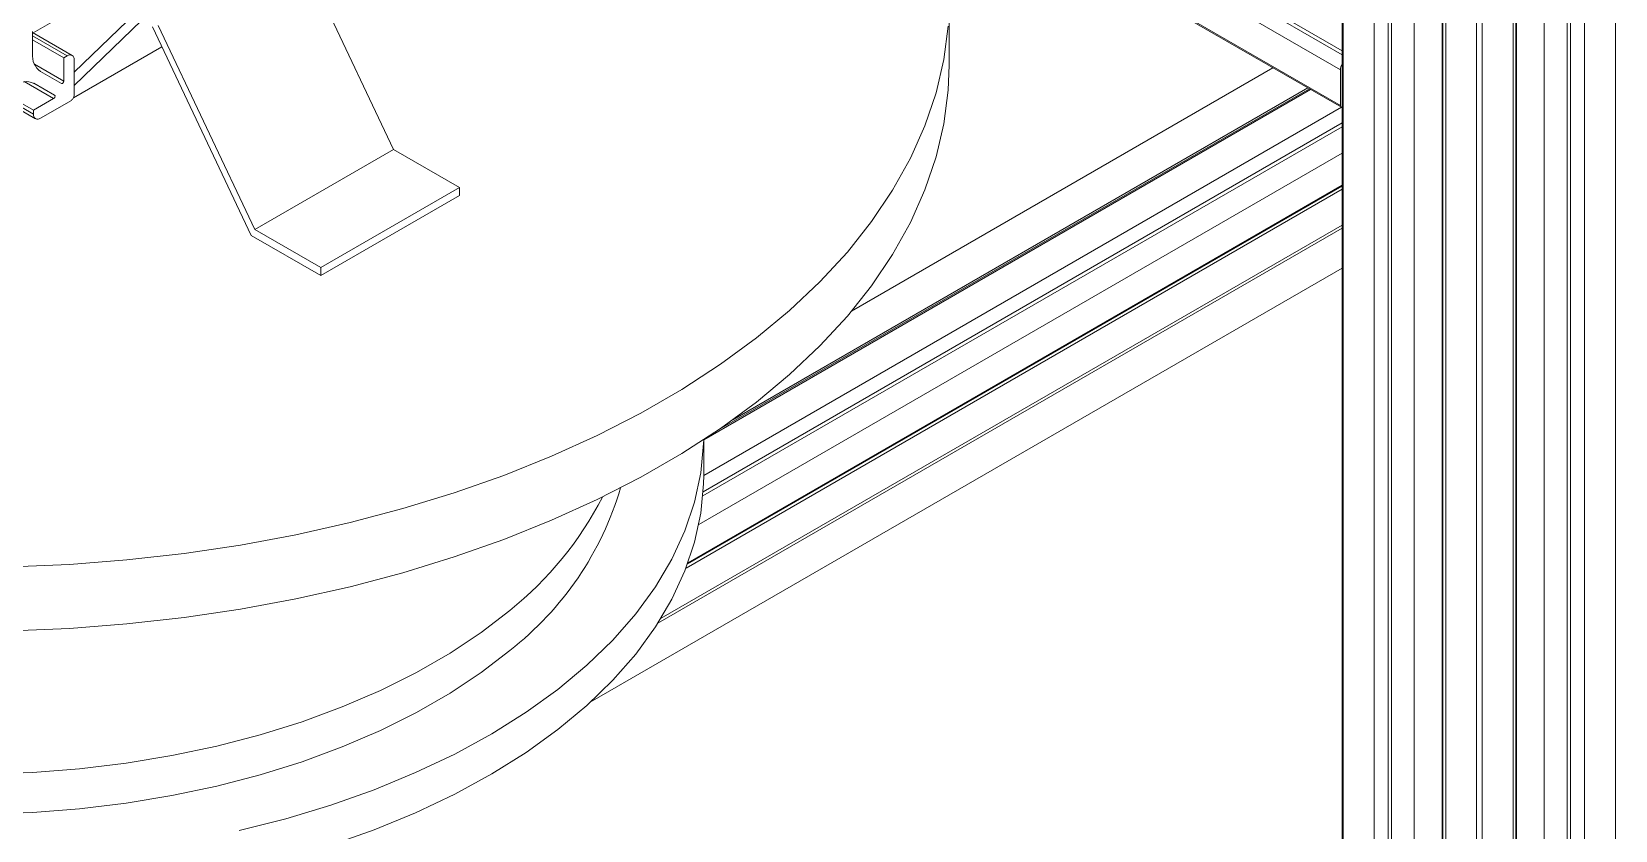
# Model space of a CAD drawing. Header units: millimetres. Extents: x -489 to 1607, y 116 to 1738.
# Drawn here: x 1293.4 to 1454.8, y 1317.4 to 1398.8 of the extents above; entities that cross this region are included whole.
import ezdxf

# ---------------------------------------------------------------- set-up
doc = ezdxf.new("R2010")
doc.units = ezdxf.units.MM

msp = doc.modelspace()

# ---------------------------------------------------------------- linework, layer by layer
at = {"color": 7, "linetype": 'Continuous', "lineweight": 15}
for p, q in [((1426.97, 1537.93), (1426.97, 876.53)), ((1427.09, 1537.77), (1427.09, 876.37)), ((1447.57, 1537.54), (1447.57, 876.14)), ((1454.81, 876.37), (1454.81, 1537.77)), ((1430.24, 874.55), (1430.24, 1535.95)), ((1432, 1535.12), (1432, 874.76)), ((1449.89, 874.76), (1449.89, 1536.16)), ((1450.25, 874.55), (1450.25, 1535.95)), ((1451.66, 1535.95), (1451.66, 874.55)), ((1437.23, 1532.11), (1437.23, 870.76)), ((1437.52, 1531.75), (1437.52, 870.35)), ((1444.38, 870.35), (1444.38, 1531.75)), ((1444.67, 870.76), (1444.67, 1531.99)), ((1440.67, 868.53), (1440.67, 1529.93)), ((1441.23, 1529.93), (1441.23, 868.53)), ((1307.86, 1465.62), (1426.97, 1396.86)), ((1308.36, 1459.52), (1426.89, 1391.1)), ((1330.3, 1386.81), (1320.47, 1407.62)), ((1293.59, 1398.68), (1301.66, 1403.34)), ((1304.07, 1400.76), (1297.76, 1394.69)), ((1386.91, 1395.41), (1386.91, 1401.94)), ((1297.76, 1393.33), (1304.63, 1399.94)), ((1305.76, 1399.29), (1315.81, 1378.03)), ((1316.16, 1378.65), (1306.33, 1399.45)), ((1293.52, 1396.57), (1293.52, 1398.81)), ((1297.55, 1396.39), (1293.52, 1398.72)), ((1296.7, 1396.14), (1293.52, 1397.97)), ((1296.7, 1396.14), (1297.05, 1396.34)), ((1296.7, 1396.14), (1296.7, 1393.77)), ((1297.71, 1392.08), (1306.71, 1397.28)), ((1297.76, 1392.3), (1297.76, 1395.93)), ((1296.46, 1393.52), (1294.34, 1394.74)), ((1419.92, 1395.12), (1376.98, 1370.33)), ((1426.81, 1394.92), (1426.81, 1391.28)), ((1293.66, 1393.55), (1295.77, 1392.33)), ((1423.63, 1392.98), (1363.34, 1358.18)), ((1423.46, 1393.08), (1364.88, 1359.26)), ((1289.79, 1392.27), (1293.83, 1389.94)), ((1290.44, 1392.65), (1293.62, 1390.81)), ((1295.67, 1391.99), (1293.62, 1390.81)), ((1294.33, 1389.99), (1297.48, 1391.81)), ((1293.62, 1390.4), (1293.62, 1390.81)), ((1426.97, 1389.1), (1361.83, 1351.5)), ((1316.16, 1378.65), (1330.3, 1386.81)), ((1337.02, 1382.93), (1330.3, 1386.81)), ((1426.97, 1383.07), (1360.28, 1344.57)), ((1322.88, 1374.77), (1337.02, 1382.93)), ((1322.88, 1373.95), (1337.02, 1382.12)), ((1337.02, 1382.12), (1337.02, 1382.93)), ((1322.88, 1374.77), (1316.16, 1378.65)), ((1357.24, 1338.52), (1426.97, 1378.78)), ((1315.81, 1378.03), (1322.88, 1373.95)), ((1322.88, 1373.95), (1322.88, 1374.77)), ((1350.34, 1330.46), (1426.97, 1374.69)), ((1361.91, 1353.56), (1361.91, 1357.23))]:
    msp.add_line(p, q, dxfattribs=at)
at = {"color": 8, "linetype": 'Continuous', "lineweight": 15}
for p, q in [((1431.65, 874.55), (1431.65, 1535.33)), ((1434.32, 876.14), (1434.32, 1533.78)), ((1437.15, 1532.15), (1437.15, 875.46)), ((1444.75, 875.46), (1444.75, 1532.08)), ((1426.97, 1396.45), (1307.86, 1465.21)), ((1426.81, 1394.92), (1307.86, 1463.58)), ((1308.36, 1459.66), (1426.81, 1391.28)), ((1297.05, 1396.34), (1293.52, 1398.38)), ((1293.71, 1395.5), (1296.7, 1393.77)), ((1295.67, 1391.99), (1292.68, 1393.72)), ((1293.63, 1393.56), (1295.77, 1392.33)), ((1423.74, 1392.91), (1361.91, 1357.22)), ((1293.62, 1390.4), (1290.09, 1392.44)), ((1361.91, 1353.59), (1426.89, 1391.1)), ((1361.86, 1351.92), (1426.97, 1389.51)), ((1361.42, 1348.58), (1426.97, 1386.43)), ((1426.97, 1383.16), (1360.32, 1344.68)), ((1426.97, 1382.74), (1360.12, 1344.14)), ((1357.57, 1339.04), (1426.97, 1379.1))]:
    msp.add_line(p, q, dxfattribs=at)
at = {"color": 7, "linetype": 'Continuous', "lineweight": 15, "flags": 128}
for points in [[(1291.36, 1344.27), (1297.27, 1344.52), (1303.14, 1344.98), (1308.96, 1345.63), (1314.7, 1346.49), (1320.34, 1347.53), (1325.87, 1348.77), (1331.25, 1350.2), (1336.49, 1351.81), (1341.54, 1353.59), (1346.41, 1355.54), (1351.07, 1357.66), (1355.5, 1359.93), (1359.69, 1362.35), (1363.62, 1364.91), (1367.29, 1367.6), (1370.67, 1370.4), (1373.76, 1373.32), (1376.55, 1376.35), (1379.02, 1379.46), (1381.16, 1382.64), (1382.98, 1385.9), (1384.45, 1389.22), (1385.59, 1392.57), (1386.38, 1395.96), (1386.81, 1399.38)], [(1291.36, 1337.74), (1297.27, 1337.99), (1303.14, 1338.45), (1308.96, 1339.1), (1314.7, 1339.95), (1320.34, 1341), (1325.87, 1342.24), (1331.25, 1343.67), (1336.49, 1345.27), (1341.54, 1347.06), (1346.41, 1349.01), (1351.07, 1351.13), (1355.5, 1353.4), (1359.69, 1355.82), (1363.62, 1358.38), (1367.29, 1361.06), (1370.67, 1363.87), (1373.76, 1366.79), (1376.55, 1369.81), (1379.02, 1372.92), (1381.16, 1376.11), (1382.98, 1379.37), (1384.45, 1382.68), (1385.59, 1386.04), (1386.38, 1389.43), (1386.81, 1392.84), (1386.91, 1395.41)], [(1296.7, 1393.77), (1296.69, 1393.72), (1296.67, 1393.67), (1296.65, 1393.62), (1296.61, 1393.57), (1296.57, 1393.54), (1296.53, 1393.52), (1296.49, 1393.51), (1296.46, 1393.52)], [(1295.77, 1392.33), (1295.79, 1392.3), (1295.81, 1392.27), (1295.81, 1392.22), (1295.8, 1392.17), (1295.78, 1392.11), (1295.75, 1392.06), (1295.71, 1392.02), (1295.67, 1391.99)], [(1314.59, 1317.4), (1319.33, 1318.6), (1323.92, 1319.99), (1328.33, 1321.55), (1332.55, 1323.29), (1336.55, 1325.19), (1340.31, 1327.24), (1343.81, 1329.44), (1347.05, 1331.77), (1350, 1334.23), (1352.65, 1336.8), (1354.98, 1339.46), (1356.99, 1342.22), (1358.67, 1345.05), (1360, 1347.93), (1360.99, 1350.87), (1361.62, 1353.84), (1361.9, 1356.82), (1361.91, 1357.22)], [(1323.92, 1315.9), (1328.33, 1317.47), (1332.55, 1319.2), (1336.55, 1321.1), (1340.31, 1323.16), (1343.81, 1325.36), (1347.05, 1327.69), (1350, 1330.15), (1352.65, 1332.71), (1354.98, 1335.38), (1356.99, 1338.14), (1358.67, 1340.96), (1360, 1343.85), (1360.99, 1346.79), (1361.62, 1349.75), (1361.9, 1352.74), (1361.91, 1353.56)], [(1342.16, 1339.83), (1339.25, 1337.59), (1336.07, 1335.47), (1332.64, 1333.49), (1328.97, 1331.66), (1325.07, 1329.99), (1320.98, 1328.48), (1316.71, 1327.15), (1312.29, 1326), (1307.73, 1325.04), (1303.06, 1324.27), (1298.31, 1323.69), (1293.5, 1323.32), (1288.66, 1323.14)], [(1342.16, 1335.75), (1339.25, 1333.51), (1336.07, 1331.39), (1332.64, 1329.41), (1328.97, 1327.58), (1325.07, 1325.91), (1320.98, 1324.4), (1316.71, 1323.07), (1312.29, 1321.92), (1307.73, 1320.96), (1303.06, 1320.18), (1298.31, 1319.61), (1293.5, 1319.23), (1288.66, 1319.06)]]:
    msp.add_lwpolyline(points, dxfattribs=at)
at = {"color": 7, "linetype": 'Continuous', "lineweight": 15}
for centre, radius, start, end in [((1295.52, 1396.37), 2.01, 174.3791, 234.302), ((1297.33, 1396), 0.437, 350.7872, 129.2021), ((1428.22, 1394.87), 1.42, 151.9486, 178.1675), ((1292.83, 1391.71), 2.01, 65.6871, 125.6162), ((1297.14, 1392.33), 0.615, 302.5966, 357.4034), ((1426.98, 1391.25), 0.173, 170.3022, 268.5178), ((1294.05, 1390.33), 0.437, 170.7852, 309.2041), ((1322.17, 1361.48), 32.58, 307.8403, 343.6901), ((1319.79, 1367.73), 35.76, 308.7196, 332.7922)]:
    msp.add_arc(centre, radius, start, end, dxfattribs=at)

doc.saveas('drawing.dxf')
